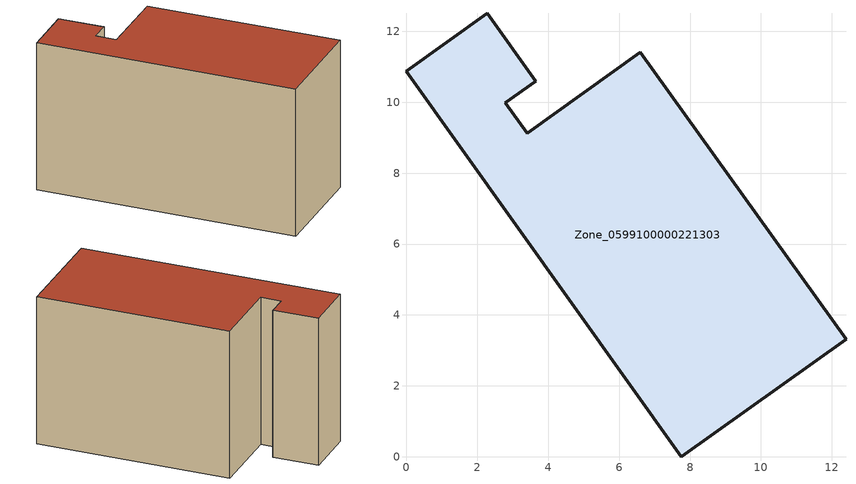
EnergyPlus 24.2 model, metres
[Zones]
Zone_0599100000221303
 floor ground (C_G): 7.76,0 0,10.87 2.28,12.51 3.65,10.59 2.79,9.99 3.4,9.13 6.6,11.41 12.4,3.32 z0
 wall outside (C_F): 12.4,3.32 6.6,11.41 3.4,9.13 2.79,9.99 3.65,10.59 2.28,12.51 0,10.87 7.76,0 12.4,3.32 z0:7.82
 roof outside (C_R): 0,10.87 7.76,0 12.4,3.32 6.6,11.41 3.4,9.13 2.79,9.99 3.65,10.59 2.28,12.51 z7.82
[BUILDING]
Pand.0599100000221303: North Axis=0; Terrain=City; Loads Convergence Tolerance Value=0.04; Temperature Convergence Tolerance Value=0.4; Solar Distribution=FullExterior; Maximum Number of Warmup Days=25; Minimum Number of Warmup Days=1
[Site:Location]
Rotterdam.The.Hague.AP_ZH_NLD Design_Conditions: Latitude=51.96; Longitude=4.45; Time Zone=1; Elevation=-4.5
[SITE:GROUNDTEMPERATURE:BUILDINGSURFACE]
18, 18, 18, 18, 18, 18, 18, 18, 18, 18, 18, 18
[MATERIAL] Thermal Absorptance=0.9; Solar Absorptance=0.7; Visible Absorptance=0.7
Name | Roughness | Thickness | Conductivity | Density | Specific Heat
G.TI.1975-1991 | MediumSmooth | 0.15 | 0.288461 | 540 | 1210
F.TI.1975-1991 | Rough | 0.3 | 0.230769 | 1920 | 840
R.TI.1975-1991 | MediumRough | 0.2 | 0.153846 | 1500 | 1000
[CONSTRUCTION]
C_G: G.TI.1975-1991
C_F: F.TI.1975-1991
C_R: R.TI.1975-1991
[ZONE]
Zone_0599100000221303: Type=1; Multiplier=1; Ceiling Height=Autocalculate; Volume=Autocalculate; Floor Area=autocalculate; Part of Total Floor Area=Yes
[ZONEINFILTRATION:DESIGNFLOWRATE]
Infil_Zone_0599100000221303: Zone or ZoneList or Space or SpaceList=Zone_0599100000221303; Schedule=AlwaysOn; Design Flow Rate Calculation Method=Flow/Area; Flow Rate per Floor Area=0.003; Constant Term Coefficient=1; Temperature Term Coefficient=0; Velocity Term Coefficient=0; Velocity Squared Term Coefficient=0
[HVACTEMPLATE:ZONE:IDEALLOADSAIRSYSTEM]
Zone_0599100000221303: Maximum Heating Supply Air Temperature=50; Minimum Cooling Supply Air Temperature=13; Maximum Heating Supply Air Humidity Ratio=0.0156; Minimum Cooling Supply Air Humidity Ratio=0.0077; Heating Limit=NoLimit; Cooling Limit=NoLimit; Dehumidification Control Type=ConstantSensibleHeatRatio; Cooling Sensible Heat Ratio=0.7; Dehumidification Setpoint=60; Humidification Control Type=None; Humidification Setpoint=30; Outdoor Air Method=None; Outdoor Air Flow Rate per Person=0.00944; Outdoor Air Flow Rate per Zone Floor Area=0; Outdoor Air Flow Rate per Zone=0; Demand Controlled Ventilation Type=None; Outdoor Air Economizer Type=NoEconomizer; Heat Recovery Type=None; Sensible Heat Recovery Effectiveness=0.7; Latent Heat Recovery Effectiveness=0.65
[ZONECONTROL:THERMOSTAT]
ThermostatControl_Zone_0599100000221303: Zone or ZoneList=Zone_0599100000221303; Control Type Schedule=DualSetpointControlType; Control 1=Thermostat_Zone_0599100000221303; Temperature Difference Between Cutout And Setpoint=0
[THERMOSTATSETPOINT:DUALSETPOINT]
Thermostat_Zone_0599100000221303: Heating Setpoint Temperature Schedule=HeatingSetpoint_Zone_0599100000221303; Cooling Setpoint Temperature Schedule=CoolingSetpoint_Zone_0599100000221303
[SCHEDULE:COMPACT]
HeatingSetpoint_Zone_0599100000221303: Through: 12/31, For: AllDays, Until: 24:00, 21
CoolingSetpoint_Zone_0599100000221303: Through: 12/31, For: AllDays, Until: 24:00, 24
DualSetpointControlType: Through: 12/31, For: AllDays, Until: 24:00, 4
AlwaysOn: Through: 12/31, For: AllDays, Until: 24:00, 1
